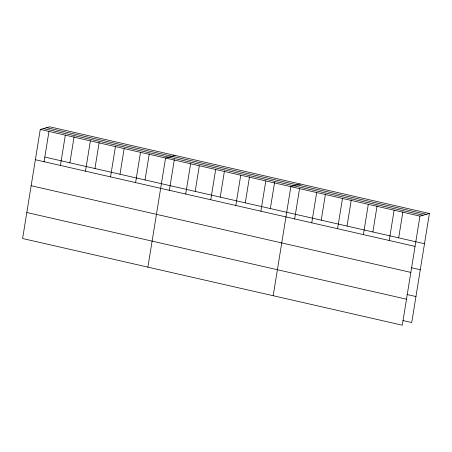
<?xml version="1.0" encoding="UTF-8"?>
<svg xmlns="http://www.w3.org/2000/svg" width="452" height="452" viewBox="0 0 452 452"><rect width="100%" height="100%" fill="white"/><g stroke="black" fill="none" stroke-linecap="round" stroke-linejoin="round"><path stroke-width="0.68" d="M429.4 213.474L49.72 126.803L40.268 129.447L22.6 238.526L402.28 325.197L419.948 216.112L429.4 213.474L411.732 322.553L402.901 320.541M44.042 161.867L48.94 131.617M60.421 165.438L65.325 135.165M69.879 162.799L74.111 136.651M85.479 171.161L90.383 140.883M94.937 168.517L99.169 142.374M110.542 176.879L115.446 146.606M119.995 174.24L124.119 148.781M135.6 182.602L140.504 152.324M145.052 179.958L149.29 153.81M147.894 267.132L165.562 158.047L175.014 155.403M169.336 190.467L174.348 159.533M185.715 194.044L190.62 163.765M195.174 191.399L199.292 165.94M210.773 199.761L215.677 169.483M220.231 197.117L224.463 170.975M235.837 205.479L240.735 175.207M245.289 202.841L249.521 176.692M260.894 211.203L265.799 180.924M270.347 208.558L274.584 182.41M273.189 295.732L290.856 186.648L300.309 184.004M294.631 219.073L299.642 188.134M311.767 222.813L316.671 192.541M321.225 220.175L325.457 194.027M337.587 228.706L342.492 198.434M347.04 226.068L351.277 199.92M363.408 234.599L368.307 204.327M372.86 231.961L377.098 205.813M389.223 240.498L394.127 210.22M398.681 237.854L402.913 211.705M46.601 127.673L426.281 214.344M43.386 128.571L423.066 215.242M40.268 129.447L419.948 216.112M44.821 157.081L424.496 243.747M35.363 159.72L415.043 246.391M411.45 267.737L420.287 269.754M31.154 185.727L410.828 272.398M407.111 294.534L415.942 296.546M26.815 212.525L406.489 299.19"/></g></svg>
